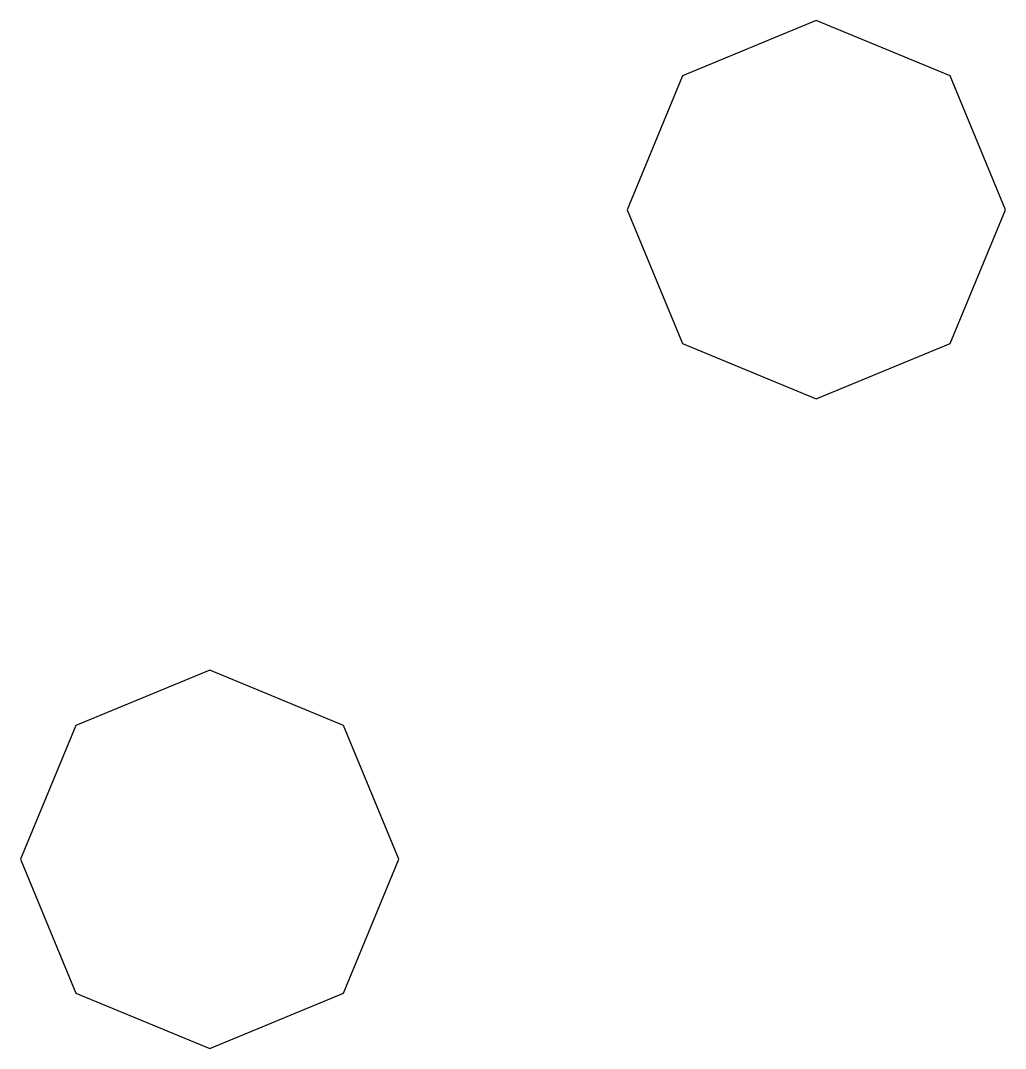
# Model space of a CAD drawing. Extents: x -3.76 to 4.62, y -1.48 to 7.26.
import ezdxf

# ---------------------------------------------------------------- set-up
doc = ezdxf.new("R2010")
doc.units = 0
doc.layers.get('0').update_dxf_attribs({"linetype": 'CONTINUOUS'})

msp = doc.modelspace()

# ---------------------------------------------------------------- linework, layer by layer
at = {"color": 7}
for points in [[(4.617444, 5.653552), (4.146345, 6.790885), (3.009011, 7.261984), (1.871678, 6.790885), (1.400579, 5.653552), (1.871678, 4.516219), (3.009011, 4.045119), (4.146345, 4.516219), (4.617444, 5.653552)], [(-0.538477, 0.127954), (-1.009577, 1.265287), (-2.14691, 1.736386), (-3.284243, 1.265287), (-3.755342, 0.127954), (-3.284243, -1.009379), (-2.14691, -1.480479), (-1.009577, -1.009379), (-0.538477, 0.127954)]]:
    msp.add_lwpolyline(points, dxfattribs=at)

doc.saveas('drawing.dxf')
